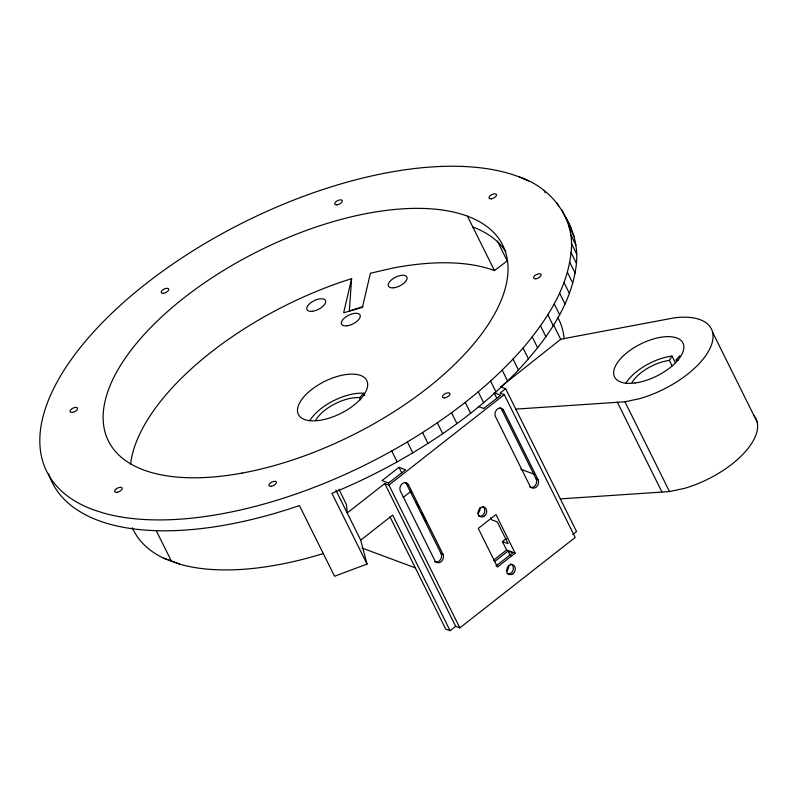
<?xml version="1.0" encoding="UTF-8"?>
<svg xmlns="http://www.w3.org/2000/svg" width="797" height="797" viewBox="0 0 797 797"><rect width="100%" height="100%" fill="white"/><g stroke="black" fill="none" stroke-linecap="round" stroke-linejoin="round"><path stroke-width="1.2" d="M500.805 386.774L560.889 339.173L673.963 317.913A69.907 32.816 -26.4 0 1 710.695 346.844A69.907 32.816 -26.4 0 1 639.722 398.639L624.938 401.778L515.779 409.13M571.051 252.529C575.623 217.93 550.149 186.498 518.06 176.486A288.962 135.659 -26.4 0 0 145.941 283.752A288.962 135.659 -26.4 0 0 93.1 509.672L103.55 513.069A288.962 135.659 -26.4 0 0 391.745 450.982C440.362 423.625 486.18 390.151 523.061 348.02C546.154 320.743 567.325 288.952 571.051 252.529L576.46 263.418C571.977 304.922 545.895 340.16 518.448 369.997C483.301 406.908 441.488 436.965 397.145 461.862A288.962 135.659 -26.4 0 1 331.921 493.323L367.028 564.047L334.551 576.271L299.433 505.547L298.546 505.866A288.962 135.659 -26.4 0 1 48.597 473.717M576.46 263.418C577.945 247.439 573.95 231.369 565.81 217.601M130.588 464.023A220.141 103.351 -26.4 0 1 342.062 281.759L351.616 278.671L349.315 310.989L362.864 306.606M351.616 278.671L343.637 312.783L362.426 307.363L370.406 273.251L392.054 268.24A220.141 103.351 -26.4 0 1 494.459 270.572L507.39 260.768M632.021 382.45A30.953 14.535 -26.4 0 1 669.38 360.403L671.981 356.05L675.258 362.655M315.851 419.949A30.953 14.535 -26.4 0 1 359.606 397.643L363.701 393.24L364.777 395.412M679.871 355.741L675.776 360.154A30.953 14.535 -26.4 0 1 678.018 360.413M388.498 483.092L405.623 469.792L398.978 467.321L382.032 480.601L388.677 483.072M572.834 534.458L576.55 531.549L505.657 388.727L500.088 393.09L504.272 394.645L575.165 537.457L459.829 627.887L388.936 485.074L384.762 483.52L347.193 512.969L346.446 504.481L338.884 489.248M483.59 408.532L500.725 395.232L494.07 392.752L496.77 398.201M388.936 485.074L504.272 394.645M403.063 497.547L410.853 491.44M367.028 564.047L360.702 540.167L392.692 515.081L450.086 630.696L455.655 626.332L459.829 627.887M515.141 553.158L495.963 514.523L478.26 528.411L497.438 567.036L515.141 553.158L506.593 549.98L502.409 541.542L506.284 538.503M493.542 560.201L506.593 549.98M495.007 561.257L507.988 551.076L512.74 552.849L496.043 565.93M323.263 553.536L322.207 553.885A237.347 111.431 -26.4 0 1 180.152 564.306L163.684 558.189A237.347 111.431 -26.4 0 1 132.352 527.753M560.341 498.902L669.5 491.55L684.284 488.412A69.907 32.816 -26.4 0 0 753.823 415.476M501.114 387.043L505.657 388.727M500.078 407.825A5.499 4.443 -69.6 0 1 501.702 409.578L503.604 410.286L538.035 479.655A5.499 4.443 -69.6 0 1 536.152 487.176A5.499 4.443 -69.6 0 1 529.945 486.001L495.505 416.632A5.499 4.443 -69.6 0 1 497.398 409.11A5.499 4.443 -69.6 0 1 503.604 410.286M478.24 406.45L483.779 408.512M520.75 469.224L534.588 474.364M501.702 409.578L536.132 478.947L538.035 479.655M404.976 482.394A5.499 4.443 -69.6 0 1 406.6 484.138L408.502 484.845L442.933 554.214A5.499 4.443 -69.6 0 1 441.05 561.736A5.499 4.443 -69.6 0 1 434.843 560.56L400.413 491.191A5.499 4.443 -69.6 0 1 402.296 483.669A5.499 4.443 -69.6 0 1 408.502 484.845M502.409 541.542L508.107 543.664L497.298 521.896L491.6 519.783L490.553 517.671M406.6 484.138L441.04 553.507L442.933 554.214M362.017 548.047L415.337 567.862M450.086 630.696L445.712 629.072L389.982 516.785M163.684 558.189L180.152 564.306M519.206 176.964L528.6 181.039M571.21 228.48L561.905 210.019M712.588 332.269L757.15 422.041M669.38 360.403L672.11 365.903M568.679 225.671L574.089 236.56M556.993 202.976L558.607 206.234M570.522 234.208L575.922 245.087M571.31 243.175L576.709 254.054M544.212 190.553L545.287 192.725M569.755 262.253L575.155 273.132M567.404 272.285L572.804 283.164M624.938 401.778L669.5 491.55M564.027 282.606L569.427 293.485M617.296 402.077L661.859 491.849M559.624 293.157L565.023 304.036M554.224 303.906L559.624 314.785M553.407 324.638L560.869 339.671M547.838 314.815L553.238 325.694M540.496 325.834L545.895 336.713M497.388 241.063L507.111 260.649M532.227 336.912L537.626 347.801M467.45 216.166L494.459 270.572M523.061 348.02L528.471 358.909M513.049 359.118L518.448 369.997M502.21 370.137L507.609 381.026M490.593 381.066L495.993 391.945M478.25 391.835L483.649 402.714M465.219 402.405L470.619 413.294M451.56 412.756L456.97 423.635M507.988 551.076L510.608 556.366M437.334 422.818L442.733 433.698M422.579 432.572L427.979 443.451M407.367 441.976L412.766 452.855M391.745 450.982L397.145 461.862M398.978 467.321L401.678 472.76M410.515 490.573L411.621 492.795M416.044 501.702L418.804 507.271M421.573 512.83L425.987 521.736M359.606 397.643L360.682 399.815M384.762 483.52L455.655 626.332M335.856 490.115L360.702 540.167M156.212 530.573L171.574 561.516M557.79 317.425A237.347 111.431 -26.4 0 1 564.137 338.904M472.85 227.045A220.141 103.351 -26.4 0 1 505.687 251.673M309.734 420.746A38.176 17.923 -26.4 0 1 363.701 393.24M479.924 507.659A5.161 4.164 -69.6 0 1 477.762 513.557M482.763 506.623A5.161 4.164 -69.6 0 1 484.138 513.288A5.161 4.164 -69.6 0 1 478.22 515.858M510.369 563.917A5.161 4.164 -69.6 0 1 513.029 570.333A5.161 4.164 -69.6 0 1 506.842 573.531M508.556 565.332A5.161 4.164 -69.6 0 1 506.394 571.23M441.04 553.507A5.499 4.443 -69.6 0 1 440.123 560.062A5.499 4.443 -69.6 0 1 434.564 561.606M536.132 478.947A5.499 4.443 -69.6 0 1 535.225 485.503A5.499 4.443 -69.6 0 1 529.666 487.047M625.914 383.247A38.176 17.923 -26.4 0 1 671.981 356.05M242.069 473.089A220.141 103.351 -26.4 0 0 503.824 247.488A220.141 103.351 -26.4 0 0 170.847 308.658A220.141 103.351 -26.4 0 0 242.069 473.089M318.82 420.467A38.176 17.923 -26.4 0 0 367.447 382.341A38.176 17.923 -26.4 0 0 311.497 389.643A38.176 17.923 -26.4 0 0 318.82 420.467M484.417 516.028A5.161 4.164 -69.6 0 0 484.666 507.33A5.161 4.164 -69.6 0 0 478.09 512.481A5.161 4.164 -69.6 0 0 484.417 516.028M513.039 573.701A5.161 4.164 -69.6 0 0 513.288 565.003A5.161 4.164 -69.6 0 0 506.723 570.154A5.161 4.164 -69.6 0 0 513.039 573.701M491.261 198.812A4.124 1.943 -26.4 0 0 496.521 194.687A4.124 1.943 -26.4 0 0 490.474 195.474A4.124 1.943 -26.4 0 0 491.261 198.812M535.883 278.751A4.124 1.943 -26.4 0 0 541.143 274.626A4.124 1.943 -26.4 0 0 535.086 275.413A4.124 1.943 -26.4 0 0 535.883 278.751M444.716 397.823A4.124 1.943 -26.4 0 0 449.976 393.708A4.124 1.943 -26.4 0 0 443.929 394.495A4.124 1.943 -26.4 0 0 444.716 397.823M271.179 486.29A4.124 1.943 -26.4 0 0 276.439 482.165A4.124 1.943 -26.4 0 0 270.392 482.962A4.124 1.943 -26.4 0 0 271.179 486.29M116.92 492.317A4.124 1.943 -26.4 0 0 122.18 488.192A4.124 1.943 -26.4 0 0 116.133 488.979A4.124 1.943 -26.4 0 0 116.92 492.317M72.308 412.378A4.124 1.943 -26.4 0 0 77.558 408.253A4.124 1.943 -26.4 0 0 71.511 409.04A4.124 1.943 -26.4 0 0 72.308 412.378M163.465 293.296A4.124 1.943 -26.4 0 0 168.725 289.172A4.124 1.943 -26.4 0 0 162.678 289.969A4.124 1.943 -26.4 0 0 163.465 293.296M337.001 204.839A4.124 1.943 -26.4 0 0 342.262 200.714A4.124 1.943 -26.4 0 0 336.214 201.502A4.124 1.943 -26.4 0 0 337.001 204.839M635 382.978A38.176 17.923 -26.4 0 0 683.617 344.852A38.176 17.923 -26.4 0 0 627.667 352.154A38.176 17.923 -26.4 0 0 635 382.978M347.084 325.794A10.321 4.842 -26.4 0 0 360.234 315.482A10.321 4.842 -26.4 0 0 345.111 317.465A10.321 4.842 -26.4 0 0 347.084 325.794M393.937 287.767A10.321 4.842 -26.4 0 0 407.078 277.466A10.321 4.842 -26.4 0 0 391.955 279.448A10.321 4.842 -26.4 0 0 393.937 287.767M312.514 311.268A10.321 4.842 -26.4 0 0 325.654 300.957A10.321 4.842 -26.4 0 0 310.531 302.94A10.321 4.842 -26.4 0 0 312.514 311.268"/></g></svg>
